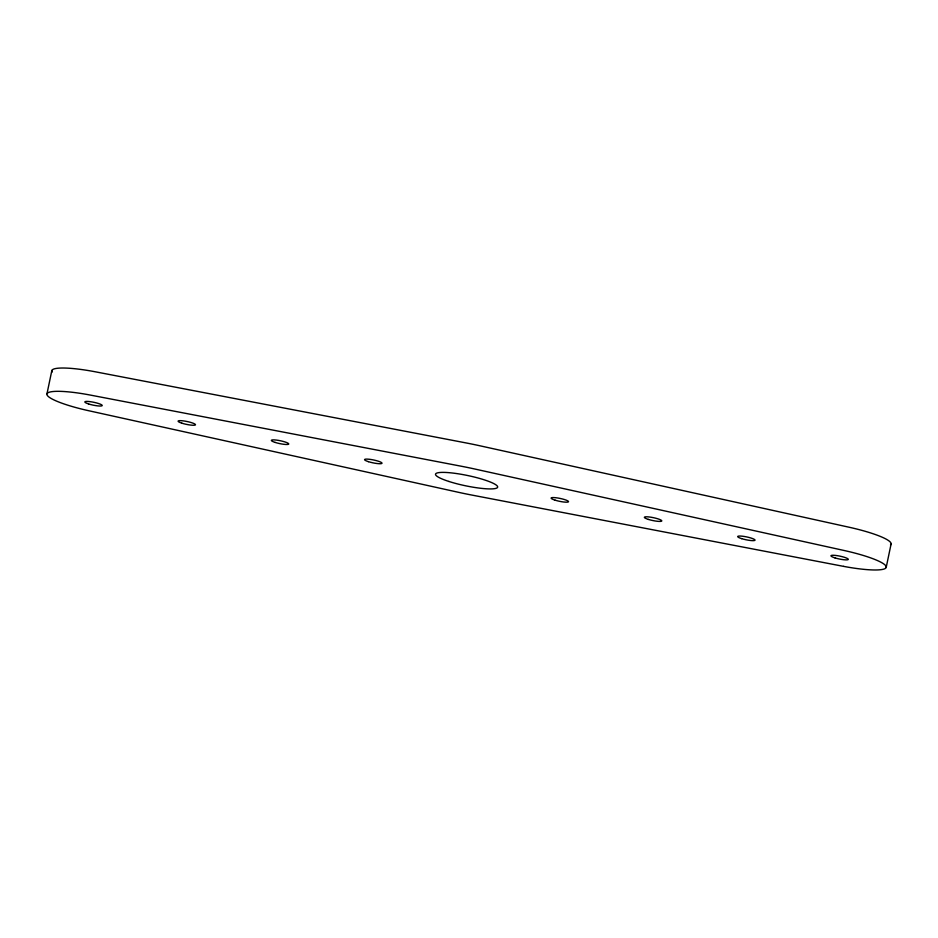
<?xml version="1.0" encoding="UTF-8"?>
<svg xmlns="http://www.w3.org/2000/svg" width="938" height="938" viewBox="0 0 938 938"><rect width="100%" height="100%" fill="white"/><g stroke="black" fill="none" stroke-linecap="round" stroke-linejoin="round"><path stroke-width="1.41" d="M46.982 393.784L51.848 370.498M886.211 567.349L891.077 544.052M890.479 544.931A47.615 7.856 11.8 0 0 849.23 527.262L479.365 445.667A79.355 13.097 11.8 0 0 466.409 442.994L95.383 371.811A47.615 7.856 11.8 0 0 52.141 372.069M843.625 566.376L471.591 495.018A79.355 13.097 11.8 0 1 458.647 492.344L87.773 410.516A47.615 7.856 11.8 0 1 46.923 394.03A47.615 7.856 11.8 0 1 90.517 395.109L461.543 466.28A79.355 13.097 11.8 0 1 474.499 468.953L844.364 550.547A47.615 7.856 11.8 0 1 886.246 567.103A47.615 7.856 11.8 0 1 843.625 566.376M448.88 481.452A31.74 5.241 11.8 0 0 497.562 487.373A31.74 5.241 11.8 0 0 453.277 473.115A31.74 5.241 11.8 0 0 448.88 481.452M368.364 461.648A8.888 1.466 11.8 0 0 381.989 463.302A8.888 1.466 11.8 0 0 369.584 459.303A8.888 1.466 11.8 0 0 368.364 461.648M555.179 500.2A8.888 1.466 11.8 0 0 568.534 501.701A8.888 1.466 11.8 0 0 555.777 497.726A8.888 1.466 11.8 0 0 555.179 500.2M275.104 442.408A8.888 1.466 11.8 0 0 288.728 444.073A8.888 1.466 11.8 0 0 276.335 440.074A8.888 1.466 11.8 0 0 275.104 442.408M181.843 423.179A8.888 1.466 11.8 0 0 195.467 424.844A8.888 1.466 11.8 0 0 183.074 420.845A8.888 1.466 11.8 0 0 181.843 423.179M88.582 403.95A8.888 1.466 11.8 0 0 102.207 405.603A8.888 1.466 11.8 0 0 89.814 401.616A8.888 1.466 11.8 0 0 88.582 403.95M648.439 519.429A8.888 1.466 11.8 0 0 661.794 520.93A8.888 1.466 11.8 0 0 649.037 516.955A8.888 1.466 11.8 0 0 648.439 519.429M741.7 538.658A8.888 1.466 11.8 0 0 755.043 540.159A8.888 1.466 11.8 0 0 742.298 536.196A8.888 1.466 11.8 0 0 741.7 538.658M834.961 557.887A8.888 1.466 11.8 0 0 848.304 559.4A8.888 1.466 11.8 0 0 835.559 555.425A8.888 1.466 11.8 0 0 834.961 557.887"/></g></svg>
